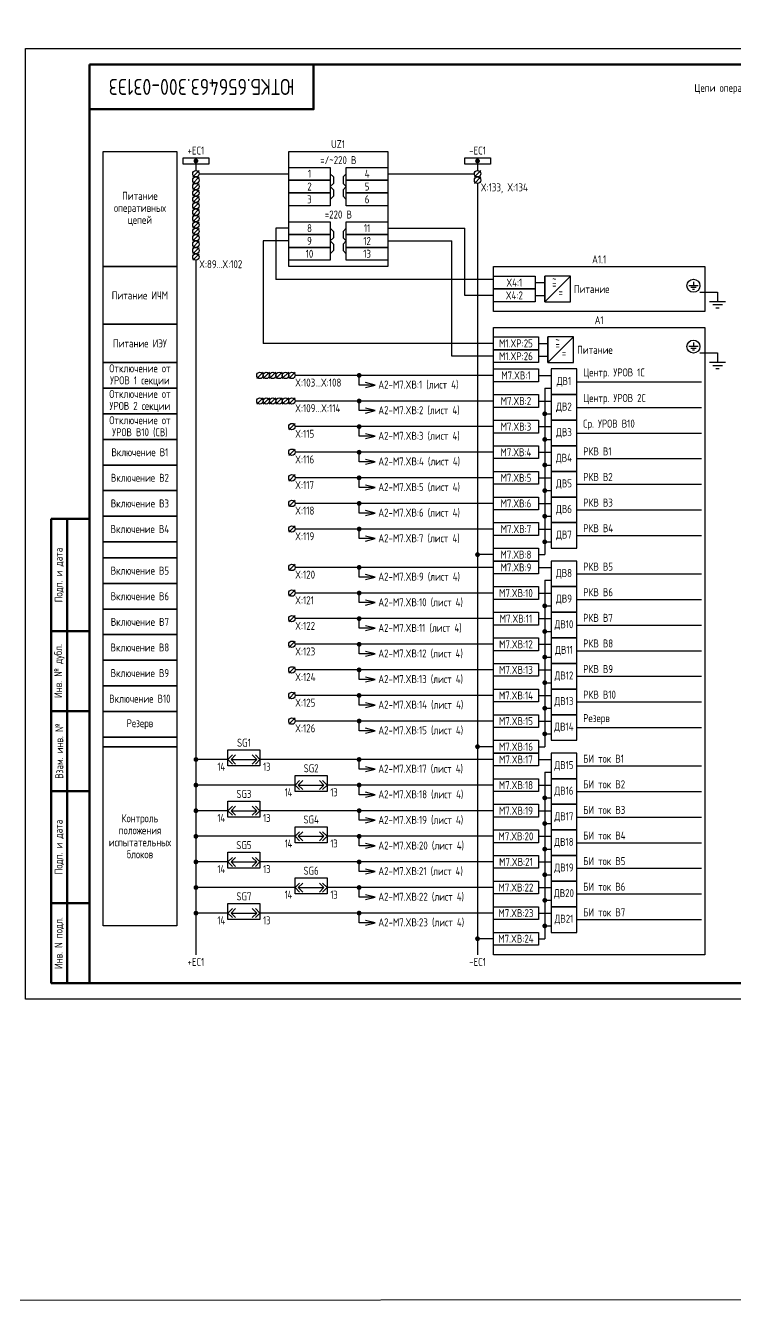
# Model space of a CAD drawing. Header units: millimetres. Extents: x -1043 to 5194, y -96 to 1568.
# Drawn here: x 840 to 1061.8, y -96 to 304.1 of the extents above; entities that cross this region are included whole.
import ezdxf

# ---------------------------------------------------------------- set-up
doc = ezdxf.new("R2010")
doc.units = ezdxf.units.MM
doc.styles.add('Gost_type_A', font='GOST_A.TTF')

# ---------------------------------------------------------------- blocks, each defined once
blk = doc.blocks.new('Штамп угловой верхний')
at = {"lineweight": 50}
blk.add_lwpolyline([(0, 0), (70, 0), (70, -14), (0, -14)], close=True, dxfattribs=at)
blk = doc.blocks.new('Формат_А3')
blk.add_lwpolyline([(-420, 297), (0, 297), (0, 0), (-420, 0)], close=True)
at = {"lineweight": 50}
blk.add_lwpolyline([(-400, 292), (-5, 292), (-5, 5), (-400, 5)], close=True, dxfattribs=at)
blk = doc.blocks.new('Штамп левый нижний')
at = {"lineweight": 50}
for points in [[(-12, 145), (-7, 145), (-7, 110), (-12, 110)], [(-7, 145), (0, 145), (0, 110), (-7, 110)], [(-12, 110), (-7, 110), (-7, 85), (-12, 85)], [(-7, 110), (0, 110), (0, 85), (-7, 85)], [(-12, 85), (-7, 85), (-7, 60), (-12, 60)], [(-7, 85), (0, 85), (0, 60), (-7, 60)], [(-12, 60), (-7, 60), (-7, 25), (-12, 25)], [(-7, 60), (0, 60), (0, 25), (-7, 25)], [(-12, 25), (-7, 25), (-7, 0), (-12, 0)], [(-7, 25), (0, 25), (0, 0), (-7, 0)]]:
    blk.add_lwpolyline(points, close=True, dxfattribs=at)
at = {"char_height": 2.5, "attachment_point": 5, "rotation": 90, "style": 'Gost_type_A'}
for s, insert, width in [('Подп. и дата', (-9.5, 127.5), 35), ('Инв. № дубл.', (-9.5, 97.5), 25), ('Взам. инв. №', (-9.5, 72.5), 25), ('Подп. и дата', (-9.5, 42.5), 35), ('Инв. N подл.', (-9.5, 12.5), 25)]:
    blk.add_mtext(s, dxfattribs=dict(at, insert=insert, width=width))
blk = doc.blocks.new('POINT')
at = {"const_width": 0.75}
blk.add_lwpolyline([(-0.375, 0, 1), (0.375, 0, 1)], format="xyb", close=True, dxfattribs=at)
blk = doc.blocks.new('Шинка')
blk.add_lwpolyline([(-4, 1), (4, 1), (4, -1), (-4, -1)], close=True)
blk.add_blockref('POINT', (0, 0))
blk = doc.blocks.new('БИ_разъем')
for p, q in [((0, 0), (1.41, 1.41)), ((0, 0), (1.41, 1.41)), ((0, 0), (1.41, -1.41)), ((0, 0), (1.41, -1.41)), ((1, 0), (2.41, 1.41)), ((1, 0), (2.41, -1.41)), ((1, 0), (9, 0)), ((9, 0), (7.59, 1.41)), ((9, 0), (7.59, -1.41)), ((10, 0), (8.59, 1.41)), ((10, 0), (8.59, 1.41)), ((10, 0), (8.59, -1.41)), ((10, 0), (8.59, -1.41))]:
    blk.add_line(p, q)

msp = doc.modelspace()

# ---------------------------------------------------------------- linework, layer by layer
for p, q in [((893.21, 261.86), (893.21, 258.86)), ((981.21, 261.86), (981.21, 258.86)), ((894.21, 258.86), (892.21, 256.86)), ((894.21, 256.86), (892.21, 254.86)), ((894.21, 257.86), (922.21, 257.86)), ((953.21, 257.86), (980.21, 257.86)), ((982.21, 258.86), (980.21, 256.86)), ((982.21, 256.86), (980.21, 254.86)), ((894.21, 254.86), (892.21, 252.86)), ((894.21, 252.86), (892.21, 250.86)), ((981.21, 254.86), (981.21, 13.86)), ((894.21, 250.86), (892.21, 248.86)), ((894.21, 248.86), (892.21, 246.86)), ((894.21, 246.86), (892.21, 244.86)), ((894.21, 244.86), (892.21, 242.86)), ((894.21, 242.86), (892.21, 240.86)), ((894.21, 240.86), (892.21, 238.86)), ((922.21, 240.86), (918.21, 240.86)), ((918.21, 240.86), (918.21, 224.86)), ((953.21, 240.86), (977.21, 240.86)), ((977.21, 219.86), (977.21, 240.86)), ((894.21, 238.86), (892.21, 236.86)), ((894.21, 236.86), (892.21, 234.86)), ((914.21, 236.86), (914.21, 204.86)), ((922.21, 236.86), (914.21, 236.86)), ((953.21, 236.86), (973.21, 236.86)), ((973.21, 200.86), (973.21, 236.86)), ((894.21, 234.86), (892.21, 232.86)), ((894.21, 232.86), (892.21, 230.86)), ((893.21, 230.86), (893.21, 13.86)), ((986.21, 224.86), (918.21, 224.86)), ((1002.21, 217.86), (1002.21, 225.86)), ((1002.21, 217.86), (1010.21, 225.86)), ((1050.69, 220.86), (1056.21, 220.86)), ((986.21, 219.86), (977.21, 219.86)), ((986.21, 204.86), (914.21, 204.86)), ((1003.21, 198.86), (1003.21, 206.86)), ((1003.21, 198.86), (1011.21, 206.86)), ((986.21, 200.86), (973.21, 200.86)), ((1050.69, 201.86), (1056.21, 201.86)), ((914.21, 195.86), (912.21, 193.86)), ((916.21, 195.86), (914.21, 193.86)), ((918.21, 195.86), (916.21, 193.86)), ((920.21, 195.86), (918.21, 193.86)), ((922.21, 195.86), (920.21, 193.86)), ((924.21, 195.86), (922.21, 193.86)), ((986.21, 194.86), (924.21, 194.86)), ((944.21, 191.86), (944.21, 194.86)), ((1000.21, 194.86), (1004.21, 194.86)), ((1012.21, 192.86), (1051.21, 192.86)), ((949.21, 191.86), (944.21, 191.86)), ((1002.21, 190.86), (1004.21, 190.86)), ((1002.21, 190.86), (1002.21, 138.86)), ((914.21, 187.86), (912.21, 185.86)), ((916.21, 187.86), (914.21, 185.86)), ((918.21, 187.86), (916.21, 185.86)), ((920.21, 187.86), (918.21, 185.86)), ((922.21, 187.86), (920.21, 185.86)), ((924.21, 187.86), (922.21, 185.86)), ((986.21, 186.86), (924.21, 186.86)), ((944.21, 183.86), (944.21, 186.86)), ((1000.21, 186.86), (1004.21, 186.86)), ((1012.21, 184.86), (1051.21, 184.86)), ((949.21, 183.86), (944.21, 183.86)), ((1002.21, 182.86), (1004.21, 182.86)), ((924.21, 179.86), (922.21, 177.86)), ((986.21, 178.86), (924.21, 178.86)), ((944.21, 175.86), (944.21, 178.86)), ((1000.21, 178.86), (1004.21, 178.86)), ((1012.21, 176.86), (1051.21, 176.86)), ((949.21, 175.86), (944.21, 175.86)), ((1002.21, 174.86), (1004.21, 174.86)), ((924.21, 171.86), (922.21, 169.86)), ((986.21, 170.86), (924.21, 170.86)), ((944.21, 167.86), (944.21, 170.86)), ((1000.21, 170.86), (1004.21, 170.86)), ((1012.21, 168.86), (1051.21, 168.86)), ((949.21, 167.86), (944.21, 167.86)), ((1002.21, 166.86), (1004.21, 166.86)), ((924.21, 163.86), (922.21, 161.86)), ((986.21, 162.86), (924.21, 162.86)), ((944.21, 159.86), (944.21, 162.86)), ((1000.21, 162.86), (1004.21, 162.86)), ((1012.21, 160.86), (1051.21, 160.86)), ((949.21, 159.86), (944.21, 159.86)), ((1002.21, 158.86), (1004.21, 158.86)), ((924.21, 155.86), (922.21, 153.86)), ((986.21, 154.86), (924.21, 154.86)), ((944.21, 151.86), (944.21, 154.86)), ((1000.21, 154.86), (1004.21, 154.86)), ((1012.21, 152.86), (1051.21, 152.86)), ((949.21, 151.86), (944.21, 151.86)), ((1002.21, 150.86), (1004.21, 150.86)), ((924.21, 147.86), (922.21, 145.86)), ((986.21, 146.86), (924.21, 146.86)), ((944.21, 143.86), (944.21, 146.86)), ((1000.21, 146.86), (1004.21, 146.86)), ((1012.21, 144.86), (1051.21, 144.86)), ((949.21, 143.86), (944.21, 143.86)), ((1002.21, 142.86), (1004.21, 142.86)), ((986.21, 138.86), (981.21, 138.86)), ((1000.21, 138.86), (1002.21, 138.86)), ((924.21, 135.86), (922.21, 133.86)), ((986.21, 134.86), (924.21, 134.86)), ((944.21, 131.86), (944.21, 134.86)), ((1000.21, 134.86), (1004.21, 134.86)), ((1012.21, 132.86), (1051.21, 132.86)), ((949.21, 131.86), (944.21, 131.86)), ((1002.21, 130.86), (1004.21, 130.86)), ((1002.21, 130.86), (1002.21, 78.86)), ((924.21, 127.86), (922.21, 125.86)), ((986.21, 126.86), (924.21, 126.86)), ((944.21, 123.86), (944.21, 126.86)), ((1000.21, 126.86), (1004.21, 126.86)), ((1012.21, 124.86), (1051.21, 124.86)), ((949.21, 123.86), (944.21, 123.86)), ((1002.21, 122.86), (1004.21, 122.86)), ((924.21, 119.86), (922.21, 117.86)), ((986.21, 118.86), (924.21, 118.86)), ((944.21, 115.86), (944.21, 118.86)), ((1000.21, 118.86), (1004.21, 118.86)), ((1012.21, 116.86), (1051.21, 116.86)), ((949.21, 115.86), (944.21, 115.86)), ((1002.21, 114.86), (1004.21, 114.86)), ((924.21, 111.86), (922.21, 109.86)), ((986.21, 110.86), (924.21, 110.86)), ((944.21, 107.86), (944.21, 110.86)), ((1000.21, 110.86), (1004.21, 110.86)), ((1012.21, 108.86), (1051.21, 108.86)), ((949.21, 107.86), (944.21, 107.86)), ((1002.21, 106.86), (1004.21, 106.86)), ((924.21, 103.86), (922.21, 101.86)), ((986.21, 102.86), (924.21, 102.86)), ((944.21, 99.86), (944.21, 102.86)), ((1000.21, 102.86), (1004.21, 102.86)), ((1012.21, 100.86), (1051.21, 100.86)), ((949.21, 99.86), (944.21, 99.86)), ((1002.21, 98.86), (1004.21, 98.86)), ((924.21, 95.86), (922.21, 93.86)), ((986.21, 94.86), (924.21, 94.86)), ((944.21, 91.86), (944.21, 94.86)), ((1000.21, 94.86), (1004.21, 94.86)), ((1012.21, 92.86), (1051.21, 92.86)), ((949.21, 91.86), (944.21, 91.86)), ((1002.21, 90.86), (1004.21, 90.86)), ((924.21, 87.86), (922.21, 85.86)), ((986.21, 86.86), (924.21, 86.86)), ((944.21, 83.86), (944.21, 86.86)), ((1000.21, 86.86), (1004.21, 86.86)), ((1012.21, 84.86), (1051.21, 84.86)), ((949.21, 83.86), (944.21, 83.86)), ((1002.21, 82.86), (1004.21, 82.86)), ((986.21, 78.86), (981.21, 78.86)), ((1000.21, 78.86), (1002.21, 78.86)), ((903.21, 74.86), (893.21, 74.86)), ((986.21, 74.86), (913.21, 74.86)), ((944.21, 71.86), (944.21, 74.86)), ((1000.21, 74.86), (1004.21, 74.86)), ((1012.21, 72.86), (1051.21, 72.86)), ((949.21, 71.86), (944.21, 71.86)), ((1002.21, 70.86), (1004.21, 70.86)), ((1002.21, 70.86), (1002.21, 18.86)), ((924.21, 66.86), (893.21, 66.86)), ((986.21, 66.86), (934.21, 66.86)), ((944.21, 63.86), (944.21, 66.86)), ((1000.21, 66.86), (1004.21, 66.86)), ((1012.21, 64.86), (1051.21, 64.86)), ((949.21, 63.86), (944.21, 63.86)), ((1002.21, 62.86), (1004.21, 62.86)), ((903.21, 58.86), (893.21, 58.86)), ((986.21, 58.86), (913.21, 58.86)), ((944.21, 55.86), (944.21, 58.86)), ((1000.21, 58.86), (1004.21, 58.86)), ((1012.21, 56.86), (1051.21, 56.86)), ((949.21, 55.86), (944.21, 55.86)), ((1002.21, 54.86), (1004.21, 54.86)), ((924.21, 50.86), (893.21, 50.86)), ((986.21, 50.86), (934.21, 50.86)), ((944.21, 47.86), (944.21, 50.86)), ((1000.21, 50.86), (1004.21, 50.86)), ((1012.21, 48.86), (1051.21, 48.86)), ((949.21, 47.86), (944.21, 47.86)), ((1002.21, 46.86), (1004.21, 46.86)), ((903.21, 42.86), (893.21, 42.86)), ((986.21, 42.86), (913.21, 42.86)), ((944.21, 39.86), (944.21, 42.86)), ((1000.21, 42.86), (1004.21, 42.86)), ((1012.21, 40.86), (1051.21, 40.86)), ((949.21, 39.86), (944.21, 39.86)), ((1002.21, 38.86), (1004.21, 38.86)), ((924.21, 34.86), (893.21, 34.86)), ((986.21, 34.86), (934.21, 34.86)), ((944.21, 31.86), (944.21, 34.86)), ((1000.21, 34.86), (1004.21, 34.86)), ((1012.21, 32.86), (1051.21, 32.86)), ((949.21, 31.86), (944.21, 31.86)), ((1002.21, 30.86), (1004.21, 30.86)), ((903.21, 26.86), (893.21, 26.86)), ((986.21, 26.86), (913.21, 26.86)), ((944.21, 23.86), (944.21, 26.86)), ((1000.21, 26.86), (1004.21, 26.86)), ((1012.21, 24.86), (1051.21, 24.86)), ((949.21, 23.86), (944.21, 23.86)), ((1002.21, 22.86), (1004.21, 22.86)), ((986.21, 18.86), (981.21, 18.86)), ((1000.21, 18.86), (1002.21, 18.86))]:
    msp.add_line(p, q)
at = {"ltscale": 4.32}
for p, q in [((1048.67, 224.14), (1048.67, 222.86)), ((1050.1, 222.86), (1047.25, 222.86)), ((1049.53, 222.29), (1047.82, 222.29)), ((1048.96, 221.72), (1048.39, 221.72)), ((1056.21, 220.86), (1056.21, 217.86)), ((1058.71, 217.86), (1053.71, 217.86)), ((1057.71, 216.86), (1054.71, 216.86)), ((1056.71, 215.86), (1055.71, 215.86)), ((1048.67, 205.14), (1048.67, 203.86)), ((1050.1, 203.86), (1047.25, 203.86)), ((1049.53, 203.29), (1047.82, 203.29)), ((1048.96, 202.72), (1048.39, 202.72)), ((1056.21, 201.86), (1056.21, 198.86)), ((1058.71, 198.86), (1053.71, 198.86)), ((1057.71, 197.86), (1054.71, 197.86)), ((1056.71, 196.86), (1055.71, 196.86))]:
    msp.add_line(p, q, dxfattribs=at)
at = {"ltscale": 4}
for p, q in [((999.21, 223.86), (1002.21, 223.86)), ((999.21, 219.86), (1002.21, 219.86)), ((1000.21, 204.86), (1003.21, 204.86)), ((1000.21, 200.86), (1003.21, 200.86))]:
    msp.add_line(p, q, dxfattribs=at)
for points in [[(-1042.57, 612), (5193.89, 618), (5193.89, -90), (-1042.57, -96)], [(887.21, 228.86), (864.21, 228.86), (864.21, 264.86), (887.21, 264.86)], [(922.21, 264.86), (953.21, 264.86), (953.21, 228.86), (922.21, 228.86)], [(922.21, 259.86), (935.21, 259.86), (935.21, 255.86), (922.21, 255.86)], [(940.21, 259.86), (953.21, 259.86), (953.21, 255.86), (940.21, 255.86)], [(922.21, 255.86), (935.21, 255.86), (935.21, 251.86), (922.21, 251.86)], [(940.21, 255.86), (953.21, 255.86), (953.21, 251.86), (940.21, 251.86)], [(922.21, 251.86), (935.21, 251.86), (935.21, 247.86), (922.21, 247.86)], [(940.21, 251.86), (953.21, 251.86), (953.21, 247.86), (940.21, 247.86)], [(922.21, 242.86), (935.21, 242.86), (935.21, 238.86), (922.21, 238.86)], [(940.21, 242.86), (953.21, 242.86), (953.21, 238.86), (940.21, 238.86)], [(922.21, 238.86), (935.21, 238.86), (935.21, 234.86), (922.21, 234.86)], [(940.21, 238.86), (953.21, 238.86), (953.21, 234.86), (940.21, 234.86)], [(922.21, 234.86), (935.21, 234.86), (935.21, 230.86), (922.21, 230.86)], [(940.21, 234.86), (953.21, 234.86), (953.21, 230.86), (940.21, 230.86)], [(887.21, 210.86), (864.21, 210.86), (864.21, 228.86), (887.21, 228.86)], [(986.21, 228.86), (1052.21, 228.86), (1052.21, 214.86), (986.21, 214.86)], [(986.21, 225.86), (999.21, 225.86), (999.21, 221.86), (986.21, 221.86)], [(986.21, 221.86), (999.21, 221.86), (999.21, 217.86), (986.21, 217.86)], [(887.21, 198.86), (864.21, 198.86), (864.21, 210.86), (887.21, 210.86)], [(986.21, 209.86), (1052.21, 209.86), (1052.21, 13.86), (986.21, 13.86)], [(986.21, 206.86), (1000.21, 206.86), (1000.21, 202.86), (986.21, 202.86)], [(986.21, 202.86), (1000.21, 202.86), (1000.21, 198.86), (986.21, 198.86)], [(887.21, 190.86), (864.21, 190.86), (864.21, 198.86), (887.21, 198.86)], [(986.21, 196.86), (1000.21, 196.86), (1000.21, 192.86), (986.21, 192.86)], [(887.21, 182.86), (864.21, 182.86), (864.21, 190.86), (887.21, 190.86)], [(986.21, 188.86), (1000.21, 188.86), (1000.21, 184.86), (986.21, 184.86)], [(887.21, 174.86), (864.21, 174.86), (864.21, 182.86), (887.21, 182.86)], [(986.21, 180.86), (1000.21, 180.86), (1000.21, 176.86), (986.21, 176.86)], [(887.21, 166.86), (864.21, 166.86), (864.21, 174.86), (887.21, 174.86)], [(986.21, 172.86), (1000.21, 172.86), (1000.21, 168.86), (986.21, 168.86)], [(887.21, 158.86), (864.21, 158.86), (864.21, 166.86), (887.21, 166.86)], [(986.21, 164.86), (1000.21, 164.86), (1000.21, 160.86), (986.21, 160.86)], [(887.21, 150.86), (864.21, 150.86), (864.21, 158.86), (887.21, 158.86)], [(986.21, 156.86), (1000.21, 156.86), (1000.21, 152.86), (986.21, 152.86)], [(887.21, 142.86), (864.21, 142.86), (864.21, 150.86), (887.21, 150.86)], [(986.21, 148.86), (1000.21, 148.86), (1000.21, 144.86), (986.21, 144.86)], [(887.21, 137.86), (864.21, 137.86), (864.21, 142.86), (887.21, 142.86)], [(986.21, 140.86), (1000.21, 140.86), (1000.21, 136.86), (986.21, 136.86)], [(887.21, 129.86), (864.21, 129.86), (864.21, 137.86), (887.21, 137.86)], [(986.21, 136.86), (1000.21, 136.86), (1000.21, 132.86), (986.21, 132.86)], [(887.21, 121.86), (864.21, 121.86), (864.21, 129.86), (887.21, 129.86)], [(986.21, 128.86), (1000.21, 128.86), (1000.21, 124.86), (986.21, 124.86)], [(887.21, 113.86), (864.21, 113.86), (864.21, 121.86), (887.21, 121.86)], [(986.21, 120.86), (1000.21, 120.86), (1000.21, 116.86), (986.21, 116.86)], [(887.21, 105.86), (864.21, 105.86), (864.21, 113.86), (887.21, 113.86)], [(986.21, 112.86), (1000.21, 112.86), (1000.21, 108.86), (986.21, 108.86)], [(887.21, 97.86), (864.21, 97.86), (864.21, 105.86), (887.21, 105.86)], [(986.21, 104.86), (1000.21, 104.86), (1000.21, 100.86), (986.21, 100.86)], [(887.21, 89.86), (864.21, 89.86), (864.21, 97.86), (887.21, 97.86)], [(986.21, 96.86), (1000.21, 96.86), (1000.21, 92.86), (986.21, 92.86)], [(887.21, 81.86), (864.21, 81.86), (864.21, 89.86), (887.21, 89.86)], [(986.21, 88.86), (1000.21, 88.86), (1000.21, 84.86), (986.21, 84.86)], [(887.21, 78.86), (864.21, 78.86), (864.21, 81.86), (887.21, 81.86)], [(986.21, 80.86), (1000.21, 80.86), (1000.21, 76.86), (986.21, 76.86)], [(887.21, 22.86), (864.21, 22.86), (864.21, 78.86), (887.21, 78.86)], [(903.21, 77.86), (913.21, 77.86), (913.21, 72.86), (903.21, 72.86)], [(986.21, 76.86), (1000.21, 76.86), (1000.21, 72.86), (986.21, 72.86)], [(924.21, 69.86), (934.21, 69.86), (934.21, 64.86), (924.21, 64.86)], [(986.21, 68.86), (1000.21, 68.86), (1000.21, 64.86), (986.21, 64.86)], [(903.21, 61.86), (913.21, 61.86), (913.21, 56.86), (903.21, 56.86)], [(986.21, 60.86), (1000.21, 60.86), (1000.21, 56.86), (986.21, 56.86)], [(924.21, 53.86), (934.21, 53.86), (934.21, 48.86), (924.21, 48.86)], [(986.21, 52.86), (1000.21, 52.86), (1000.21, 48.86), (986.21, 48.86)], [(903.21, 45.86), (913.21, 45.86), (913.21, 40.86), (903.21, 40.86)], [(986.21, 44.86), (1000.21, 44.86), (1000.21, 40.86), (986.21, 40.86)], [(924.21, 37.86), (934.21, 37.86), (934.21, 32.86), (924.21, 32.86)], [(986.21, 36.86), (1000.21, 36.86), (1000.21, 32.86), (986.21, 32.86)], [(903.21, 29.86), (913.21, 29.86), (913.21, 24.86), (903.21, 24.86)], [(986.21, 28.86), (1000.21, 28.86), (1000.21, 24.86), (986.21, 24.86)], [(986.21, 20.86), (1000.21, 20.86), (1000.21, 16.86), (986.21, 16.86)]]:
    msp.add_lwpolyline(points, close=True)
for points in [[(935.21, 257.86), (936.21, 256.86), (936.21, 254.86), (935.21, 253.86)], [(940.21, 257.86), (939.21, 256.86), (939.21, 254.86), (940.21, 253.86)], [(935.21, 253.86), (936.21, 252.86), (936.21, 250.86), (935.21, 249.86)], [(940.21, 253.86), (939.21, 252.86), (939.21, 250.86), (940.21, 249.86)], [(935.21, 240.86), (936.21, 239.86), (936.21, 237.86), (935.21, 236.86)], [(940.21, 240.86), (939.21, 239.86), (939.21, 237.86), (940.21, 236.86)], [(935.21, 236.86), (936.21, 235.86), (936.21, 233.86), (935.21, 232.86)], [(940.21, 236.86), (939.21, 235.86), (939.21, 233.86), (940.21, 232.86)], [(946.21, 191.11), (949.21, 191.86), (946.21, 192.61)], [(946.21, 183.11), (949.21, 183.86), (946.21, 184.61)], [(946.21, 175.11), (949.21, 175.86), (946.21, 176.61)], [(946.21, 167.11), (949.21, 167.86), (946.21, 168.61)], [(946.21, 159.11), (949.21, 159.86), (946.21, 160.61)], [(946.21, 151.11), (949.21, 151.86), (946.21, 152.61)], [(946.21, 143.11), (949.21, 143.86), (946.21, 144.61)], [(946.21, 131.11), (949.21, 131.86), (946.21, 132.61)], [(946.21, 123.11), (949.21, 123.86), (946.21, 124.61)], [(946.21, 115.11), (949.21, 115.86), (946.21, 116.61)], [(946.21, 107.11), (949.21, 107.86), (946.21, 108.61)], [(946.21, 99.11), (949.21, 99.86), (946.21, 100.61)], [(946.21, 91.11), (949.21, 91.86), (946.21, 92.61)], [(946.21, 83.11), (949.21, 83.86), (946.21, 84.61)], [(946.21, 71.11), (949.21, 71.86), (946.21, 72.61)], [(946.21, 63.11), (949.21, 63.86), (946.21, 64.61)], [(946.21, 55.11), (949.21, 55.86), (946.21, 56.61)], [(946.21, 47.11), (949.21, 47.86), (946.21, 48.61)], [(946.21, 39.11), (949.21, 39.86), (946.21, 40.61)], [(946.21, 31.11), (949.21, 31.86), (946.21, 32.61)], [(946.21, 23.11), (949.21, 23.86), (946.21, 24.61)]]:
    msp.add_lwpolyline(points)
for points in [[(1002.21, 217.86), (1010.21, 217.86), (1010.21, 225.86), (1002.21, 225.86)], [(1003.21, 198.86), (1011.21, 198.86), (1011.21, 206.86), (1003.21, 206.86)], [(1004.21, 188.86), (1012.21, 188.86), (1012.21, 196.86), (1004.21, 196.86)], [(1004.21, 180.86), (1012.21, 180.86), (1012.21, 188.86), (1004.21, 188.86)], [(1004.21, 172.86), (1012.21, 172.86), (1012.21, 180.86), (1004.21, 180.86)], [(1004.21, 164.86), (1012.21, 164.86), (1012.21, 172.86), (1004.21, 172.86)], [(1004.21, 156.86), (1012.21, 156.86), (1012.21, 164.86), (1004.21, 164.86)], [(1004.21, 148.86), (1012.21, 148.86), (1012.21, 156.86), (1004.21, 156.86)], [(1004.21, 140.86), (1012.21, 140.86), (1012.21, 148.86), (1004.21, 148.86)], [(1004.21, 128.86), (1012.21, 128.86), (1012.21, 136.86), (1004.21, 136.86)], [(1004.21, 120.86), (1012.21, 120.86), (1012.21, 128.86), (1004.21, 128.86)], [(1004.21, 112.86), (1012.21, 112.86), (1012.21, 120.86), (1004.21, 120.86)], [(1004.21, 104.86), (1012.21, 104.86), (1012.21, 112.86), (1004.21, 112.86)], [(1004.21, 96.86), (1012.21, 96.86), (1012.21, 104.86), (1004.21, 104.86)], [(1004.21, 88.86), (1012.21, 88.86), (1012.21, 96.86), (1004.21, 96.86)], [(1004.21, 80.86), (1012.21, 80.86), (1012.21, 88.86), (1004.21, 88.86)], [(1004.21, 68.86), (1012.21, 68.86), (1012.21, 76.86), (1004.21, 76.86)], [(1004.21, 60.86), (1012.21, 60.86), (1012.21, 68.86), (1004.21, 68.86)], [(1004.21, 52.86), (1012.21, 52.86), (1012.21, 60.86), (1004.21, 60.86)], [(1004.21, 44.86), (1012.21, 44.86), (1012.21, 52.86), (1004.21, 52.86)], [(1004.21, 36.86), (1012.21, 36.86), (1012.21, 44.86), (1004.21, 44.86)], [(1004.21, 28.86), (1012.21, 28.86), (1012.21, 36.86), (1004.21, 36.86)], [(1004.21, 20.86), (1012.21, 20.86), (1012.21, 28.86), (1004.21, 28.86)]]:
    msp.add_lwpolyline(points, close=True, dxfattribs=at)
for centre, radius in [((893.21, 257.86), 1), ((893.21, 255.86), 1), ((981.21, 257.86), 1), ((981.21, 255.86), 1), ((893.21, 253.86), 1), ((893.21, 251.86), 1), ((893.21, 249.86), 1), ((893.21, 247.86), 1), ((893.21, 245.86), 1), ((893.21, 243.86), 1), ((893.21, 241.86), 1), ((893.21, 239.86), 1), ((893.21, 237.86), 1), ((893.21, 235.86), 1), ((893.21, 233.86), 1), ((893.21, 231.86), 1), ((1048.67, 222.86), 2.02), ((1048.67, 203.86), 2.02), ((913.21, 194.86), 1), ((915.21, 194.86), 1), ((917.21, 194.86), 1), ((919.21, 194.86), 1), ((921.21, 194.86), 1), ((923.21, 194.86), 1), ((913.21, 186.86), 1), ((915.21, 186.86), 1), ((917.21, 186.86), 1), ((919.21, 186.86), 1), ((921.21, 186.86), 1), ((923.21, 186.86), 1), ((923.21, 178.86), 1), ((923.21, 170.86), 1), ((923.21, 162.86), 1), ((923.21, 154.86), 1), ((923.21, 146.86), 1), ((923.21, 134.86), 1), ((923.21, 126.86), 1), ((923.21, 118.86), 1), ((923.21, 110.86), 1), ((923.21, 102.86), 1), ((923.21, 94.86), 1), ((923.21, 86.86), 1)]:
    msp.add_circle(centre, radius)

# ---------------------------------------------------------------- block references
for name, p in [('Формат_А3', (1260, 0)), ('Штамп угловой верхний', (860, 292)), ('Шинка', (893.21, 261.86)), ('Шинка', (981.21, 261.86)), ('POINT', (1002.21, 182.86)), ('POINT', (1002.21, 174.86)), ('POINT', (1002.21, 166.86)), ('POINT', (1002.21, 158.86)), ('Штамп левый нижний', (860, 5)), ('POINT', (1002.21, 150.86)), ('POINT', (1002.21, 142.86)), ('POINT', (981.21, 138.86)), ('POINT', (1002.21, 122.86)), ('POINT', (1002.21, 114.86)), ('POINT', (1002.21, 106.86)), ('POINT', (1002.21, 98.86)), ('POINT', (1002.21, 90.86)), ('POINT', (1002.21, 82.86)), ('БИ_разъем', (903.21, 74.86)), ('POINT', (981.21, 78.86)), ('POINT', (893.21, 74.86)), ('БИ_разъем', (924.21, 66.86)), ('POINT', (893.21, 66.86)), ('БИ_разъем', (903.21, 58.86)), ('POINT', (1002.21, 62.86)), ('POINT', (893.21, 58.86)), ('БИ_разъем', (924.21, 50.86)), ('POINT', (1002.21, 54.86)), ('POINT', (893.21, 50.86)), ('БИ_разъем', (903.21, 42.86)), ('POINT', (1002.21, 46.86)), ('POINT', (893.21, 42.86)), ('БИ_разъем', (924.21, 34.86)), ('POINT', (1002.21, 38.86)), ('POINT', (893.21, 34.86)), ('БИ_разъем', (903.21, 26.86)), ('POINT', (1002.21, 30.86)), ('POINT', (893.21, 26.86)), ('POINT', (1002.21, 22.86)), ('POINT', (981.21, 18.86))]:
    msp.add_blockref(name, p)
at = {"xscale": -1}
for p in [(944.21, 194.86), (944.21, 186.86), (944.21, 178.86), (944.21, 170.86), (944.21, 162.86), (944.21, 154.86), (944.21, 146.86), (944.21, 134.86), (944.21, 126.86), (944.21, 118.86), (944.21, 110.86), (944.21, 102.86), (944.21, 94.86), (944.21, 86.86), (944.21, 74.86), (944.21, 66.86), (944.21, 58.86), (944.21, 50.86), (944.21, 42.86), (944.21, 34.86), (944.21, 26.86)]:
    msp.add_blockref('POINT', p, dxfattribs=at)
at = {"rotation": 180}
for p in [(944.21, 194.86), (944.21, 186.86), (944.21, 178.86), (944.21, 170.86), (944.21, 162.86), (944.21, 154.86), (944.21, 146.86), (944.21, 134.86), (944.21, 126.86), (944.21, 118.86), (944.21, 110.86), (944.21, 102.86), (944.21, 94.86), (944.21, 86.86), (944.21, 74.86), (944.21, 66.86), (944.21, 58.86), (944.21, 50.86), (944.21, 42.86), (944.21, 34.86), (944.21, 26.86)]:
    msp.add_blockref('POINT', p, dxfattribs=at)

# ---------------------------------------------------------------- texts
at = {"insert": (895, 285), "char_height": 5, "width": 70, "attachment_point": 5, "rotation": 180, "style": 'Gost_type_A'}
msp.add_mtext('ЮТКБ.656463.300-031Э3', dxfattribs=at)
at = {"char_height": 2.5, "style": 'Gost_type_A'}
for s, insert, width, attachment_point, line_spacing_factor in [('Цепи оперативного тока', (1064.82, 284.36), 395, 5, 0.9), ('UZ1', (937.63, 265.86), 31, 8, 0.9), ('=/~220 В', (937.71, 260.86), 31, 8, 0.9), ('Питание оперативных цепей', (875.71, 246.86), 23, 5, 0.9), ('X:133, X:134', (982.21, 254.86), 16, 1, 0.9), ('=220 В', (937.71, 243.86), 31, 8, 0.9), ('A1.1', (1019.21, 229.86), 66, 8, 0.9), ('X:89...X:102', (894.21, 230.86), 16, 1, 0.9), ('Питание ИЧМ', (875.71, 219.86), 23, 5, 0.9), ('A1', (1019.21, 210.86), 66, 8, 0.9), ('Питание ИЭУ', (875.71, 204.86), 23, 5, 0.9), ('Отключение от УРОВ 1 секции', (875.71, 194.86), 23, 5, 0.9), ('X:103...X:108', (924.21, 193.86), 8, 1, 0.9), ('A2-M7.XВ:1 (лист 4)', (950.21, 191.86), 31, 4, 0.8), ('Отключение от УРОВ 2 секции', (875.71, 186.86), 23, 5, 0.9), ('X:109...X:114', (924.21, 185.86), 8, 1, 0.9), ('A2-M7.XВ:2 (лист 4)', (950.21, 183.86), 31, 4, 0.8), ('Отключение от УРОВ В10 (СВ)', (875.71, 178.86), 23, 5, 0.9), ('X:115', (924.21, 177.86), 8, 1, 0.9), ('A2-M7.XВ:3 (лист 4)', (950.21, 175.86), 31, 4, 0.8), ('Включение В1', (875.71, 170.86), 23, 5, 0.9), ('X:116', (924.21, 169.86), 8, 1, 0.9), ('A2-M7.XВ:4 (лист 4)', (950.21, 167.86), 31, 4, 0.8), ('Включение В2', (875.71, 162.86), 23, 5, 0.9), ('X:117', (924.21, 161.86), 8, 1, 0.9), ('A2-M7.XВ:5 (лист 4)', (950.21, 159.86), 31, 4, 0.8), ('Включение В3', (875.71, 154.86), 23, 5, 0.9), ('X:118', (924.21, 153.86), 8, 1, 0.9), ('A2-M7.XВ:6 (лист 4)', (950.21, 151.86), 31, 4, 0.8), ('Включение В4', (875.71, 146.86), 23, 5, 0.9), ('X:119', (924.21, 145.86), 8, 1, 0.9), ('A2-M7.XВ:7 (лист 4)', (950.21, 143.86), 31, 4, 0.8), ('Включение В5', (875.71, 133.86), 23, 5, 0.9), ('X:120', (924.21, 133.86), 8, 1, 0.9), ('A2-M7.XВ:9 (лист 4)', (950.21, 131.86), 31, 4, 0.8), ('Включение В6', (875.71, 125.86), 23, 5, 0.9), ('X:121', (924.21, 125.86), 8, 1, 0.9), ('A2-M7.XВ:10 (лист 4)', (950.21, 123.86), 31, 4, 0.8), ('Включение В7', (875.71, 117.86), 23, 5, 0.9), ('X:122', (924.21, 117.86), 8, 1, 0.9), ('A2-M7.XВ:11 (лист 4)', (950.21, 115.86), 31, 4, 0.8), ('Включение В8', (875.71, 109.86), 23, 5, 0.9), ('X:123', (924.21, 109.86), 8, 1, 0.9), ('A2-M7.XВ:12 (лист 4)', (950.21, 107.86), 31, 4, 0.8), ('Включение В9', (875.71, 101.86), 23, 5, 0.9), ('X:124', (924.21, 101.86), 8, 1, 0.9), ('A2-M7.XВ:13 (лист 4)', (950.21, 99.86), 31, 4, 0.8), ('Включение В10', (875.71, 93.86), 23, 5, 0.9), ('X:125', (924.21, 93.86), 8, 1, 0.9), ('A2-M7.XВ:14 (лист 4)', (950.21, 91.86), 31, 4, 0.8), ('Резерв', (875.71, 85.86), 23, 5, 0.9), ('X:126', (924.21, 85.86), 8, 1, 0.9), ('A2-M7.XВ:15 (лист 4)', (950.21, 83.86), 31, 4, 0.8), ('SG1', (908.21, 78.86), 10, 8, 0.9), ('{\\T0.9;14}', (902.21, 73.86), 5, 3, 0.9), ('{\\T0.9;13}', (914.21, 73.86), 5, 1, 0.9), ('SG2', (929.21, 70.86), 10, 8, 0.9), ('A2-M7.XВ:17 (лист 4)', (950.21, 71.86), 31, 4, 0.8), ('SG3', (908.21, 62.86), 10, 8, 0.9), ('SG3', (908.21, 62.86), 10, 8, 0.9), ('{\\T0.9;14}', (923.21, 65.86), 5, 3, 0.9), ('{\\T0.9;14}', (923.21, 65.86), 5, 3, 0.9), ('{\\T0.9;13}', (935.21, 65.86), 5, 1, 0.9), ('{\\T0.9;13}', (935.21, 65.86), 5, 1, 0.9), ('A2-M7.XВ:18 (лист 4)', (950.21, 63.86), 31, 4, 0.8), ('Контроль положения\\Pиспытательных блоков', (875.71, 50.86), 23, 5, 0.9), ('{\\T0.9;14}', (902.21, 57.86), 5, 3, 0.9), ('{\\T0.9;13}', (914.21, 57.86), 5, 1, 0.9), ('SG4', (929.21, 54.86), 10, 8, 0.9), ('A2-M7.XВ:19 (лист 4)', (950.21, 55.86), 31, 4, 0.8), ('SG5', (908.21, 46.86), 10, 8, 0.9), ('{\\T0.9;14}', (923.21, 49.86), 5, 3, 0.9), ('{\\T0.9;13}', (935.21, 49.86), 5, 1, 0.9), ('A2-M7.XВ:20 (лист 4)', (950.21, 47.86), 31, 4, 0.8), ('{\\T0.9;14}', (902.21, 41.86), 5, 3, 0.9), ('{\\T0.9;13}', (914.21, 41.86), 5, 1, 0.9), ('SG6', (929.21, 38.86), 10, 8, 0.9), ('A2-M7.XВ:21 (лист 4)', (950.21, 39.86), 31, 4, 0.8), ('SG7', (908.21, 30.86), 10, 8, 0.9), ('{\\T0.9;14}', (923.21, 33.86), 5, 3, 0.9), ('{\\T0.9;13}', (935.21, 33.86), 5, 1, 0.9), ('A2-M7.XВ:22 (лист 4)', (950.21, 31.86), 31, 4, 0.8), ('{\\T0.9;14}', (902.21, 25.86), 5, 3, 0.9), ('{\\T0.9;13}', (914.21, 25.86), 5, 1, 0.9), ('A2-M7.XВ:23 (лист 4)', (950.21, 23.86), 31, 4, 0.8)]:
    msp.add_mtext(s, dxfattribs=dict(at, insert=insert, width=width, attachment_point=attachment_point, line_spacing_factor=line_spacing_factor))
for s, insert, width, attachment_point in [('+EC1', (893.21, 263.86), 10, 8), ('-EC1', (981.21, 263.86), 10, 8), ('1', (928.7, 257.86), 13, 5), ('4', (946.7, 257.86), 13, 5), ('2', (928.7, 253.86), 13, 5), ('5', (946.7, 253.86), 13, 5), ('3', (928.7, 249.86), 13, 5), ('6', (946.7, 249.86), 13, 5), ('8', (928.7, 240.86), 13, 5), ('11', (946.7, 240.86), 13, 5), ('9', (928.7, 236.86), 13, 5), ('12', (946.7, 236.86), 13, 5), ('10', (928.7, 232.86), 13, 5), ('13', (946.7, 232.86), 13, 5), ('X4:1', (992.7, 223.86), 13, 5), ('~', (1005.21, 224.89), 2.7, 5), ('X4:2', (992.7, 219.86), 13, 5), ('=', (1005.21, 223.39), 6, 5), ('=', (1007.21, 220.86), 6, 5), ('Питание', (1016.88, 221.84), 11.3452, 5), ('M1.XP:25', (993.21, 204.86), 13.9956, 5), ('~', (1006.21, 205.89), 2.7, 5), ('=', (1006.21, 204.39), 6, 5), ('Питание', (1017.88, 202.84), 11.3452, 5), ('M1.XP:26', (993.21, 200.86), 13.9956, 5), ('=', (1008.21, 201.86), 6, 5), ('M7.XВ:1', (993.21, 194.86), 14, 5), ('Центр. УРОВ 1С', (1014.21, 193.86), 29.668, 7), ('ДВ1', (1008.21, 192.86), 7.9998, 5), ('M7.XВ:2', (993.21, 186.86), 14, 5), ('Центр. УРОВ 2С', (1014.21, 185.86), 30.6324, 7), ('ДВ2', (1008.21, 184.86), 7.9998, 5), ('M7.XВ:3', (993.21, 178.86), 14, 5), ('Ср. УРОВ В10', (1014.21, 177.86), 30.6324, 7), ('ДВ3', (1008.21, 176.86), 7.9998, 5), ('M7.XВ:4', (993.21, 170.86), 14, 5), ('РКВ В1', (1014.21, 169.86), 27.8465, 7), ('ДВ4', (1008.21, 168.86), 7.9998, 5), ('M7.XВ:5', (993.21, 162.86), 14, 5), ('РКВ В2', (1014.21, 161.86), 27.8465, 7), ('ДВ5', (1008.21, 160.86), 7.9998, 5), ('M7.XВ:6', (993.21, 154.86), 14, 5), ('РКВ В3', (1014.21, 153.86), 33.5921, 7), ('ДВ6', (1008.21, 152.86), 7.9998, 5), ('M7.XВ:7', (993.21, 146.86), 14, 5), ('РКВ В4', (1014.21, 145.86), 27.8465, 7), ('ДВ7', (1008.21, 144.86), 7.9998, 5), ('M7.XВ:8', (993.21, 138.86), 14, 5), ('M7.XВ:9', (993.21, 134.86), 14, 5), ('РКВ В5', (1014.21, 133.86), 39.1584, 7), ('ДВ8', (1008.21, 132.86), 7.9998, 5), ('M7.XВ:10', (993.21, 126.86), 14, 5), ('РКВ В6', (1014.21, 125.86), 27.8465, 7), ('ДВ9', (1008.21, 124.86), 7.9998, 5), ('M7.XВ:11', (993.21, 118.86), 14, 5), ('РКВ В7', (1014.21, 117.86), 36.4793, 7), ('ДВ10', (1008.21, 116.86), 7.9998, 5), ('M7.XВ:12', (993.21, 110.86), 14, 5), ('РКВ В8', (1014.21, 109.86), 27.8465, 7), ('ДВ11', (1008.21, 108.86), 7.9998, 5), ('M7.XВ:13', (993.21, 102.86), 14, 5), ('РКВ В9', (1014.21, 101.86), 35.3878, 7), ('ДВ12', (1008.21, 100.86), 7.9998, 5), ('M7.XВ:14', (993.21, 94.86), 14, 5), ('\\pxsm1;РКВ В10', (1014.21, 93.86), 27.8465, 7), ('ДВ13', (1008.21, 92.86), 7.9998, 5), ('M7.XВ:15', (993.21, 86.86), 14, 5), ('Резерв', (1014.21, 85.86), 27.8465, 7), ('ДВ14', (1008.21, 84.86), 7.9998, 5), ('M7.XВ:16', (993.21, 78.86), 14, 5), ('M7.XВ:17', (993.21, 74.86), 14, 5), ('БИ ток В1', (1014.21, 73.86), 27.8465, 7), ('ДВ15', (1008.21, 72.86), 7.9998, 5), ('M7.XВ:18', (993.21, 66.86), 14, 5), ('БИ ток В2', (1014.21, 65.86), 35.933, 7), ('ДВ16', (1008.21, 64.86), 7.9998, 5), ('M7.XВ:19', (993.21, 58.86), 14, 5), ('БИ ток В3', (1014.21, 57.86), 41.868, 7), ('ДВ17', (1008.21, 56.86), 7.9998, 5), ('M7.XВ:20', (993.21, 50.86), 14, 5), ('БИ ток В4', (1014.21, 49.86), 42.9636, 7), ('ДВ18', (1008.21, 48.86), 7.9998, 5), ('M7.XВ:21', (993.21, 42.86), 14, 5), ('БИ ток В5', (1014.21, 41.86), 40.0707, 7), ('ДВ19', (1008.21, 40.86), 7.9998, 5), ('M7.XВ:22', (993.21, 34.86), 14, 5), ('БИ ток В6', (1014.21, 33.86), 38, 7), ('ДВ20', (1008.21, 32.86), 7.9998, 5), ('M7.XВ:23', (993.21, 26.86), 14, 5), ('БИ ток В7', (1014.21, 25.86), 29.668, 7), ('ДВ21', (1008.21, 24.86), 7.9998, 5), ('M7.XВ:24', (993.21, 18.86), 14, 5), ('+EC1', (893.21, 12.86), 20, 2), ('-EC1', (981.21, 12.86), 20, 2)]:
    msp.add_mtext(s, dxfattribs=dict(at, insert=insert, width=width, attachment_point=attachment_point))

doc.saveas('drawing.dxf')
